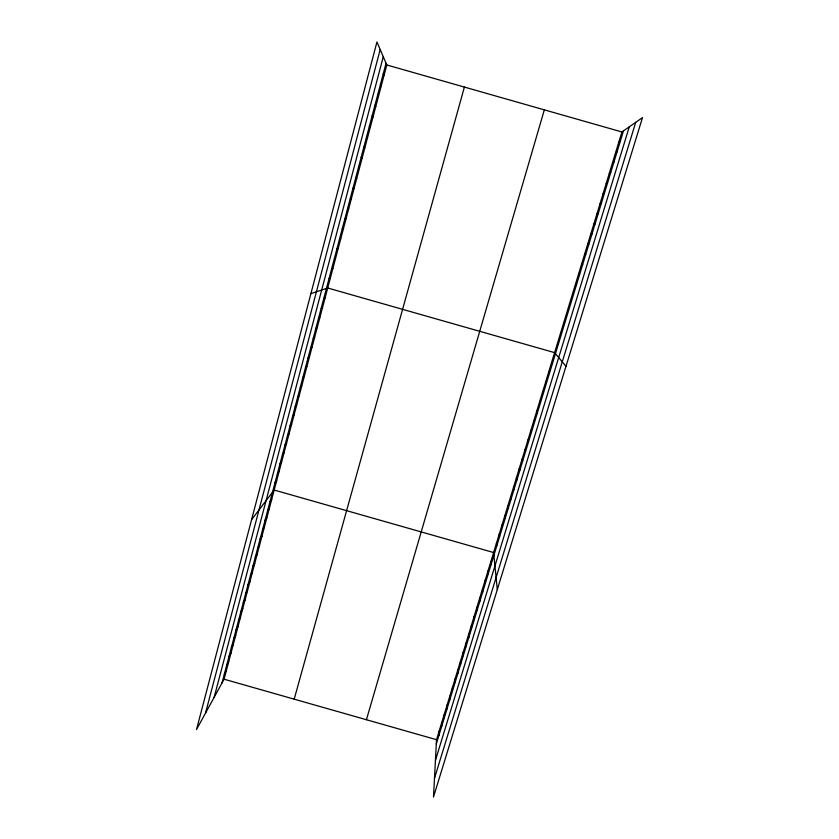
<?xml version="1.0" encoding="UTF-8"?>
<svg xmlns="http://www.w3.org/2000/svg" width="839" height="839" viewBox="0 0 839 839"><rect width="100%" height="100%" fill="white"/><g stroke="black" fill="none" stroke-linecap="round" stroke-linejoin="round"><path stroke-width="1.26" d="M460.517 664.687L460.538 660.964M457.8 673.623L457.842 669.816M455.084 682.516L455.147 678.646M452.368 691.388L452.462 687.445M449.673 700.24L449.788 696.223M446.977 709.06L447.114 704.97M444.292 717.848L444.46 713.695M441.618 726.616L441.807 722.389M438.954 735.352L439.164 731.052M436.521 739.694L433.48 797.05L642.496 117.607L621.919 131.964L436.521 739.694L224.076 679.202L196.504 729.573L376.952 41.95L386.8 64.97L224.076 679.202M205.492 713.171L380.193 49.511M214.134 697.377L383.276 56.727M221.978 683.04L386.055 63.24M294.185 699.17L464.397 87.078M366.423 719.736L544.333 109.857M436.29 744.067L623.471 130.884M435.431 760.396L629.281 126.825M434.476 778.372L635.731 122.326M224.307 674.231L226.394 670.466M226.645 665.4L228.711 661.709M228.995 656.538L231.04 652.92M231.344 647.656L233.378 644.111M233.703 638.741L235.717 635.27M236.074 629.795L238.066 626.397M238.444 620.829L240.426 617.504M240.824 611.83L242.786 608.579M243.216 602.811L245.156 599.633M245.617 593.76L247.536 590.656M248.019 584.678L249.917 581.647M250.431 575.564L252.319 572.618M252.854 566.43L254.72 563.556M255.276 557.264L257.122 554.464M257.709 548.066L259.534 545.34M260.153 538.837L261.957 536.194M262.597 529.587L264.39 527.028M265.061 520.306L266.833 517.82M267.526 510.993L269.277 508.591M270.001 501.659L271.731 499.331M251.606 519.624L274.185 490.039L493.615 552.534L497.296 589.597M274.961 482.886L276.66 480.726M277.457 473.458L279.135 471.371M279.964 463.998L281.621 461.995M282.481 454.507L284.117 452.588M284.998 444.985L286.613 443.149M287.525 435.431L289.119 433.69M290.063 425.855L291.636 424.188M292.612 416.238L294.164 414.665M295.16 406.6L296.691 405.111M297.719 396.931L299.229 395.515M300.289 387.219L301.778 385.898M302.869 377.487L304.337 376.25M305.448 367.723L306.896 366.57M308.049 357.917L309.476 356.869M310.65 348.091L312.056 347.126M618.752 142.336L620.273 141.361M313.262 338.232L314.646 337.351M615.595 152.688L617.085 151.807M315.884 328.332L317.236 327.546M612.449 162.997L613.907 162.221M318.505 318.411L319.848 317.708M609.313 173.274L610.729 172.593M321.148 308.448L322.459 307.84M606.198 183.51L607.572 182.944M323.791 298.464L325.081 297.939M603.084 193.725L604.426 193.243M310.912 293.619L327.713 288.008L554.6 352.642L566 366.286M599.979 203.898L601.29 203.52M329.056 278.548L330.304 278.212M596.886 214.039L598.165 213.767M331.688 268.627L332.915 268.386M593.792 224.149L595.05 223.971M334.321 258.664L335.527 258.517M590.719 234.228L591.946 234.144M336.963 248.68L338.148 248.627M587.657 244.264L588.852 244.285M339.617 238.664L340.77 238.706M584.605 254.28L585.769 254.385M342.281 228.617L343.413 228.743M581.563 264.264L582.696 264.463M344.944 218.528L346.056 218.759M578.522 274.206L579.623 274.51M386.8 64.97L621.919 131.964M347.629 208.408L348.709 208.733M575.502 284.127L576.571 284.515M350.314 198.266L351.373 198.686M572.492 294.007L573.53 294.489M353.009 188.083L354.048 188.597M569.482 303.854L570.489 304.431M355.715 177.858L356.732 178.476M566.482 313.681L567.468 314.342M358.431 167.611L359.417 168.324M563.504 323.466L564.448 324.221M361.148 157.333L362.112 158.141M560.525 333.219L561.448 334.069M363.885 147.014L364.818 147.926M557.557 342.952L558.449 343.885M366.622 136.663L367.534 137.669M369.37 126.28L370.261 127.392M551.601 362.469L552.429 363.591M372.128 115.855L372.998 117.072M548.612 372.264L549.419 373.47M374.897 105.399L375.736 106.721M545.633 382.028L546.409 383.329M377.676 94.912L378.494 96.328M542.665 391.761L543.41 393.145M380.455 84.393L381.252 85.914M539.708 401.462L540.421 402.94M383.255 73.832L384.021 75.458M536.761 411.131L537.442 412.694M533.814 420.769L534.474 422.416M530.888 430.376L531.517 432.116M527.962 439.951L528.57 441.775M525.057 449.494L525.623 451.403M522.152 459.017L522.697 461.01M519.257 468.498L519.771 470.574M516.373 477.957L516.866 480.118M513.499 487.375L513.961 489.63M510.626 496.772L511.066 499.1M507.773 506.137L508.182 508.549M504.921 515.482L505.309 517.967M502.089 524.784L502.446 527.353M499.257 534.065L499.583 536.719M496.436 543.315L496.74 546.042M490.815 561.721L491.067 564.616M488.025 570.887L488.246 573.855M485.236 580.022L485.435 583.063M482.456 589.125L482.635 592.25M479.688 598.207L479.835 601.406M476.93 607.258L477.055 610.53M474.171 616.277L474.276 619.622M471.434 625.265L471.508 628.694M468.697 634.232L468.749 637.734M465.97 643.167L466.002 646.743M463.254 652.081L463.254 655.731"/></g></svg>
